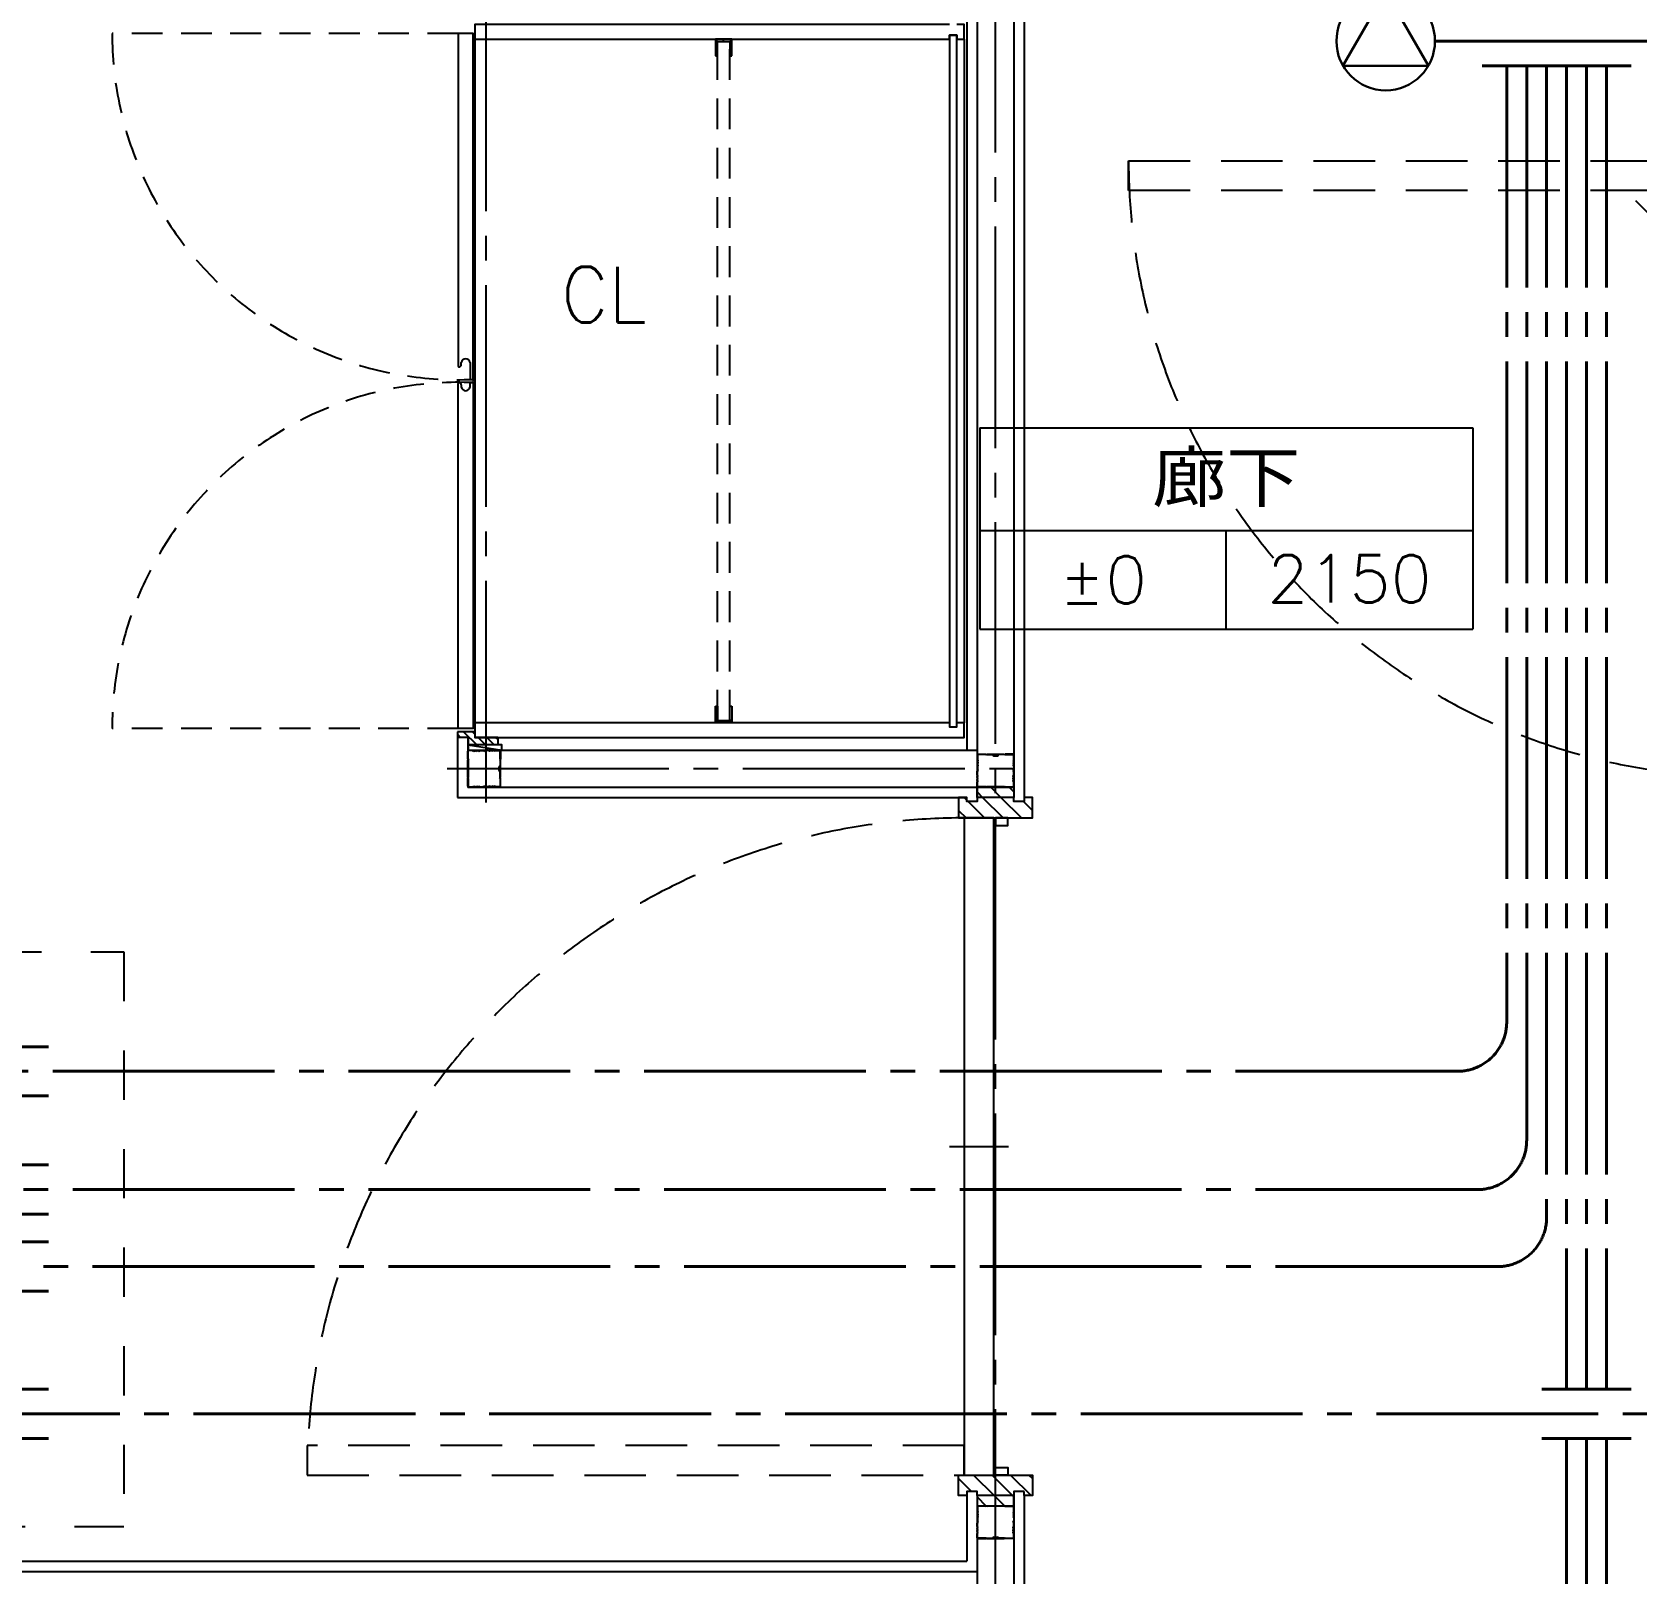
# Model space of a CAD drawing. Header units: millimetres. Extents: x 8300 to 98248, y -10383 to 40000.
# Drawn here: x 25607 to 27561, y 15320 to 17197 of the extents above; entities that cross this region are included whole.
import ezdxf
from ezdxf.enums import TextEntityAlignment as Align

# ---------------------------------------------------------------- set-up
doc = ezdxf.new("R2010")
doc.units = ezdxf.units.MM
doc.header["$LTSCALE"] = 300
for name, pattern in [('CADEWA_LINE5', [1.2, 0.9, -0.1, 0.1, -0.1]), ('CADEWA_LINE6', [2.1, 1.8, -0.1, 0.1, -0.1]), ('DASH-N', [0.375, 0.25, -0.125]), ('DASH-S', [0.2, 0.125, -0.075]), ('HIDDEN3', [0.2, 0.1, -0.1])]:
    doc.linetypes.add(name, pattern=pattern)
for name, color, linetype in [('525EH_Tenjyo(2)', 7, 'CONTINUOUS'), ('E配T_その他－１', 7, 'CONTINUOUS'), ('K建0_壁', 7, 'CONTINUOUS')]:
    doc.layers.add(name, color=color, linetype=linetype)
doc.styles.add('txt2', font='txt.shx', dxfattribs={"width": 1.197332, "bigfont": 'extfont2'})

# ---------------------------------------------------------------- blocks, each defined once
blk = doc.blocks.new('ZGroup174', base_point=(27255, 17185.9))
at = {"layer": '525EH_Tenjyo(2)', "color": 6, "linetype": 'Continuous', "lineweight": 30}
for p, q in [((27255, 17245.9), (27203, 17155.8)), ((27255, 17245.9), (27307, 17155.8)), ((27203.1, 17155.9), (27307, 17155.9))]:
    blk.add_line(p, q, dxfattribs=at)
blk.add_circle((27255, 17185.9), 60, dxfattribs=at)
blk = doc.blocks.new('ZGroup231', base_point=(25331.9, 16655.3))
at = {"layer": 'E配T_その他－１', "color": 1, "linetype": 'Continuous', "lineweight": 40}
for p, q in [((27553.7, 17155.9), (27493.7, 17155.9)), ((27553.7, 15544.6), (27493.7, 15544.6)), ((27553.7, 15484.6), (27493.7, 15484.6))]:
    blk.add_line(p, q, dxfattribs=at)
at = {"layer": 'E配T_その他－１', "color": 1, "linetype": 'CADEWA_LINE5', "lineweight": 40}
for p, q in [((27523.7, 17155.9), (27523.7, 15544.6)), ((27523.7, 15484.6), (27523.7, 14465.6))]:
    blk.add_line(p, q, dxfattribs=at)
blk = doc.blocks.new('ZGroup233', base_point=(25372.7, 16735))
at = {"layer": 'E配T_その他－１', "color": 1, "linetype": 'Continuous', "lineweight": 40}
for p, q in [((27529.5, 17155.9), (27469.5, 17155.9)), ((27529.5, 15544.6), (27469.5, 15544.6)), ((27529.5, 15484.6), (27469.5, 15484.6))]:
    blk.add_line(p, q, dxfattribs=at)
at = {"layer": 'E配T_その他－１', "color": 1, "linetype": 'CADEWA_LINE5', "lineweight": 40}
for p, q in [((27499.5, 17155.9), (27499.5, 15544.6)), ((27499.5, 15484.6), (27499.5, 14625))]:
    blk.add_line(p, q, dxfattribs=at)
blk = doc.blocks.new('ZGroup235', base_point=(25540, 17179.1))
at = {"layer": 'E配T_その他－１', "color": 1, "linetype": 'Continuous', "lineweight": 40}
blk.add_line((27480.9, 17155.9), (27420.9, 17155.9), dxfattribs=at)
at = {"layer": 'E配T_その他－１', "color": 1, "linetype": 'CADEWA_LINE5', "lineweight": 40}
for p, q in [((27450.9, 17155.9), (27450.9, 15753.7)), ((27390.9, 15693.7), (23659.1, 15693.7))]:
    blk.add_line(p, q, dxfattribs=at)
blk.add_arc((27390.9, 15753.7), 60, 270, 0, dxfattribs=at)
blk = doc.blocks.new('ZGroup251', base_point=(25157.4, 15789.9))
at = {"layer": 'E配T_その他－１', "color": 1, "linetype": 'Continuous', "lineweight": 40}
for p, q in [((25567.2, 15961.5), (25627.2, 15961.5)), ((25567.2, 15901.5), (25627.2, 15901.5)), ((25567.2, 15817.5), (25627.2, 15817.5)), ((25567.2, 15757.5), (25627.2, 15757.5)), ((25567.2, 15723.7), (25627.2, 15723.7)), ((25567.2, 15663.7), (25627.2, 15663.7)), ((25627.2, 15544.6), (25567.2, 15544.6)), ((25627.2, 15484.6), (25567.2, 15484.6))]:
    blk.add_line(p, q, dxfattribs=at)
blk = doc.blocks.new('ZGroup255', base_point=(28552.5, 17234.9))
at = {"layer": 'E配T_その他－１', "color": 1, "linetype": 'CADEWA_LINE5', "lineweight": 40}
blk.add_line((27315, 17185.9), (27594.4, 17185.9), dxfattribs=at)
blk = doc.blocks.new('ZGroup259', base_point=(25374.7, 16760.5))
at = {"layer": 'E配T_その他－１', "color": 1, "linetype": 'Continuous', "lineweight": 40}
for p, q in [((27505.2, 17155.9), (27445.2, 17155.9)), ((27505.2, 15544.6), (27445.2, 15544.6)), ((27505.2, 15484.6), (27445.2, 15484.6))]:
    blk.add_line(p, q, dxfattribs=at)
at = {"layer": 'E配T_その他－１', "color": 1, "linetype": 'CADEWA_LINE5', "lineweight": 40}
for p, q in [((27475.2, 17155.9), (27475.2, 15544.6)), ((27475.2, 15484.6), (27475.2, 14676.1))]:
    blk.add_line(p, q, dxfattribs=at)
blk = doc.blocks.new('ZGroup261', base_point=(25448.7, 17180))
at = {"layer": 'E配T_その他－１', "color": 1, "linetype": 'Continuous', "lineweight": 40}
blk.add_line((27432.3, 17155.9), (27372.3, 17155.9), dxfattribs=at)
at = {"layer": 'E配T_その他－１', "color": 1, "linetype": 'CADEWA_LINE5', "lineweight": 40}
for p, q in [((27402.3, 17155.9), (27402.3, 15991.5)), ((27342.3, 15931.5), (23525, 15931.5))]:
    blk.add_line(p, q, dxfattribs=at)
blk.add_arc((27342.3, 15991.5), 60, 270, 0, dxfattribs=at)
blk = doc.blocks.new('ZGroup263', base_point=(25513.7, 17179.1))
at = {"layer": 'E配T_その他－１', "color": 1, "linetype": 'Continuous', "lineweight": 40}
blk.add_line((27456.6, 17155.9), (27396.6, 17155.9), dxfattribs=at)
at = {"layer": 'E配T_その他－１', "color": 1, "linetype": 'CADEWA_LINE5', "lineweight": 40}
for p, q in [((27426.6, 17155.9), (27426.6, 15847.5)), ((27366.6, 15787.5), (23630.9, 15787.5))]:
    blk.add_line(p, q, dxfattribs=at)
blk.add_arc((27366.6, 15847.5), 60, 270, 0, dxfattribs=at)
blk = doc.blocks.new('ZGroup281', base_point=(26896.2, 15721.3))
at = {"layer": 'E配T_その他－１', "color": 1, "linetype": 'CADEWA_LINE5', "lineweight": 40}
blk.add_line((25083.8, 15514.6), (28738.5, 15514.6), dxfattribs=at)
blk = doc.blocks.new('ZGroup300', base_point=(27060.9, 16592.5))
at = {"layer": 'K建0_壁', "color": 250, "linetype": 'Continuous', "lineweight": -3}
for p, q in [((26760.9, 16715), (27360.9, 16715)), ((26760.9, 16715), (26760.9, 16470)), ((27360.9, 16715), (27360.9, 16470)), ((26760.9, 16590), (27360.9, 16590)), ((27060.9, 16470), (27060.9, 16590)), ((26760.9, 16470), (27360.9, 16470))]:
    blk.add_line(p, q, dxfattribs=at)
at = {"layer": 'K建0_壁', "color": 250, "lineweight": -3, "style": 'txt2'}
for s, height, width, p in [('廊下', 67.93, 1.207082, (27060.9, 16652.5)), ('±0', 57.6, 1.034314, (26910.9, 16530)), ('2150', 57.6, 1.013158, (27210.9, 16531.2))]:
    blk.add_text(s, height=height, dxfattribs=dict(at, width=width)).set_placement(p, align=Align.MIDDLE_CENTER)

msp = doc.modelspace()

# ---------------------------------------------------------------- linework, layer by layer
at = {"layer": 'K建0_壁', "color": 250, "linetype": 'CADEWA_LINE5', "lineweight": -3}
for p, q in [((26780, 13810.3), (26780, 19391.4)), ((26160, 16258.8), (26160, 17760)), ((26112.5, 16300), (26822.5, 16300))]:
    msp.add_line(p, q, dxfattribs=at)
at = {"layer": 'K建0_壁', "color": 250, "linetype": 'Continuous', "lineweight": -3}
for p, q in [((26757.5, 17935), (26757.5, 16265)), ((26802.5, 17935), (26802.5, 16265)), ((26815, 17935), (26815, 16265)), ((26745, 17665), (26745, 16322.5)), ((26146, 17188), (26146, 16356)), ((26742, 17188), (26742, 16356)), ((26129.6, 16791.8), (26129.6, 16794.4)), ((26140.4, 16794.4), (26140.4, 16774.9)), ((26129.6, 16767.3), (26129.6, 16764.7)), ((26140.4, 16764.7), (26140.4, 16769.1)), ((26144, 16774), (26144, 16771.2)), ((26125, 16345), (26125, 16265)), ((26125, 16345), (26125, 16338)), ((26146, 16345), (26125, 16345)), ((26125, 16341.9), (26128.9, 16338)), ((26138, 16338), (26125, 16338)), ((26132.5, 16345), (26148.5, 16329)), ((26137.5, 16338), (26137.5, 16277.5)), ((26138, 16338), (26138, 16329)), ((26143.2, 16345), (26146, 16342.2)), ((26146, 16345), (26146, 16338)), ((26174, 16338), (26146, 16338)), ((26150.2, 16338), (26159.2, 16329)), ((26160.8, 16338), (26169.8, 16329)), ((26171.4, 16338), (26174, 16335.4)), ((26137.5, 16311.8), (26137.5, 16321.5)), ((26138, 16329), (26179, 16322.5)), ((26138, 16311.8), (26138, 16321.5)), ((26138.5, 16322.5), (26143.5, 16322.5)), ((26143.4, 16322.1), (26138.5, 16322.1)), ((26143.4, 16322.1), (26145, 16321.4)), ((26143.5, 16322.5), (26145, 16321.9)), ((26145, 16321.9), (26146.5, 16322.5)), ((26145, 16321.4), (26146.5, 16322)), ((26146.5, 16322.5), (26148, 16321.9)), ((26146.5, 16322), (26148, 16321.4)), ((26148, 16321.9), (26149.5, 16322.5)), ((26148, 16321.4), (26149.5, 16322)), ((26149.5, 16322.5), (26151, 16321.9)), ((26149.5, 16322), (26151, 16321.4)), ((26151, 16321.9), (26152.5, 16322.5)), ((26151, 16321.4), (26152.6, 16322.1)), ((26152.5, 16322.5), (26156, 16322.5)), ((26152.6, 16322.1), (26155.9, 16322.1)), ((26157.5, 16321.4), (26155.9, 16322.1)), ((26156, 16322.5), (26157.5, 16321.9)), ((26159, 16322.5), (26157.5, 16321.9)), ((26157.5, 16321.4), (26159.1, 16322.1)), ((26162.5, 16322.5), (26159, 16322.5)), ((26162.4, 16322.1), (26159.1, 16322.1)), ((26164, 16321.9), (26162.5, 16322.5)), ((26165.5, 16322.5), (26164, 16321.9)), ((26167, 16321.9), (26165.5, 16322.5)), ((26167, 16321.4), (26165.5, 16322)), ((26168.5, 16322.5), (26167, 16321.9)), ((26168.5, 16322), (26167, 16321.4)), ((26170, 16321.9), (26168.5, 16322.5)), ((26170, 16321.4), (26168.5, 16322)), ((26171.5, 16322.5), (26170, 16321.9)), ((26171.6, 16322.1), (26170, 16321.4)), ((26176.5, 16322.5), (26171.5, 16322.5)), ((26171.6, 16322.1), (26176.5, 16322.1)), ((26177.1, 16311.8), (26177.1, 16321.5)), ((26177.5, 16321.5), (26177.5, 16311.8)), ((26757.5, 16316.5), (26757.5, 16311.5)), ((26758, 16316.5), (26758, 16311.5)), ((26758.5, 16317.5), (26768.2, 16317.5)), ((26768.2, 16317.1), (26758.5, 16317.1)), ((26768.2, 16317.5), (26768.7, 16316.8)), ((26768.2, 16317.1), (26768.7, 16316.3)), ((26768.7, 16316.8), (26769.2, 16317.5)), ((26769.2, 16317.1), (26768.7, 16316.3)), ((26769.2, 16317.5), (26782.3, 16317.5)), ((26769.2, 16317.1), (26782.3, 16317.1)), ((26777.8, 16316.6), (26782.3, 16316.6)), ((26777.8, 16316.6), (26777.8, 16316.2)), ((26777.8, 16316.2), (26782.3, 16316.2)), ((26777.8, 16315.7), (26782.3, 16315.7)), ((26783.7, 16317.5), (26790.8, 16317.5)), ((26790.8, 16317.1), (26783.7, 16317.1)), ((26791.3, 16316.8), (26790.8, 16317.5)), ((26790.8, 16317.1), (26791.3, 16316.3)), ((26791.8, 16317.5), (26791.3, 16316.8)), ((26791.8, 16317.1), (26791.3, 16316.3)), ((26801.5, 16317.5), (26791.8, 16317.5)), ((26791.8, 16317.1), (26801.5, 16317.1)), ((26802.1, 16311.6), (26802.1, 16316.5)), ((26802.5, 16316.5), (26802.5, 16311.5)), ((26137.5, 16311.8), (26138.2, 16311.3)), ((26138.2, 16311.3), (26137.5, 16310.8)), ((26137.5, 16289.2), (26137.5, 16310.8)), ((26138, 16311.8), (26138.7, 16311.3)), ((26138, 16310.8), (26138.7, 16311.3)), ((26138, 16310.8), (26138, 16289.2)), ((26175.7, 16297.8), (26175.7, 16302.3)), ((26176.2, 16297.8), (26176.2, 16302.3)), ((26176.6, 16297.8), (26176.2, 16297.8)), ((26177.1, 16311.8), (26176.3, 16311.3)), ((26177.1, 16310.8), (26176.3, 16311.3)), ((26176.6, 16297.8), (26176.6, 16302.3)), ((26177.5, 16311.8), (26176.8, 16311.3)), ((26176.8, 16311.3), (26177.5, 16310.8)), ((26177.1, 16310.8), (26177.1, 16303.7)), ((26177.1, 16289.2), (26177.1, 16302.3)), ((26177.5, 16303.7), (26177.5, 16310.8)), ((26177.5, 16289.2), (26177.5, 16302.3)), ((26757.5, 16311.5), (26758.1, 16310)), ((26758.1, 16310), (26757.5, 16308.5)), ((26757.5, 16308.5), (26758.1, 16307)), ((26758.1, 16307), (26757.5, 16305.5)), ((26757.5, 16305.5), (26758.1, 16304)), ((26758.1, 16304), (26757.5, 16302.5)), ((26757.5, 16302.5), (26757.5, 16299)), ((26757.5, 16299), (26758.1, 16297.5)), ((26757.5, 16296), (26758.1, 16297.5)), ((26757.5, 16292.5), (26757.5, 16296)), ((26757.9, 16311.7), (26758.6, 16310)), ((26758.6, 16310), (26758, 16308.5)), ((26758, 16308.5), (26758.6, 16307)), ((26758.6, 16307), (26758, 16305.5)), ((26758, 16305.5), (26758.6, 16304)), ((26758.6, 16304), (26758, 16302.4)), ((26758, 16302.4), (26758, 16299.1)), ((26758, 16299.1), (26758.5, 16297.7)), ((26758, 16295.9), (26758.5, 16297.3)), ((26758, 16292.6), (26758, 16295.9)), ((26802.1, 16311.6), (26801.4, 16310)), ((26801.4, 16310), (26802, 16308.5)), ((26802, 16308.5), (26801.4, 16307)), ((26801.4, 16307), (26802, 16305.5)), ((26801.4, 16297.5), (26802.1, 16299.1)), ((26801.4, 16297.5), (26802.1, 16295.9)), ((26802.5, 16311.5), (26801.9, 16310)), ((26801.9, 16310), (26802.5, 16308.5)), ((26802.5, 16308.5), (26801.9, 16307)), ((26801.9, 16307), (26802.5, 16305.5)), ((26802.5, 16305.5), (26801.9, 16304)), ((26801.9, 16304), (26802.5, 16302.5)), ((26802.5, 16299), (26801.9, 16297.5)), ((26802.5, 16296), (26801.9, 16297.5)), ((26802.1, 16302.4), (26802.1, 16299.1)), ((26802.1, 16292.6), (26802.1, 16295.9)), ((26802.5, 16302.5), (26802.5, 16299)), ((26802.5, 16292.5), (26802.5, 16296)), ((26138.2, 16288.7), (26137.5, 16289.2)), ((26137.5, 16288.2), (26138.2, 16288.7)), ((26137.5, 16278.5), (26137.5, 16288.2)), ((26137.5, 16277.5), (26757.5, 16277.5)), ((26138, 16289.2), (26138.7, 16288.7)), ((26138, 16288.2), (26138.7, 16288.7)), ((26138, 16288.2), (26138, 16278.5)), ((26138.5, 16278), (26143.5, 16278)), ((26138.5, 16277.5), (26143.5, 16277.5)), ((26143.3, 16277.9), (26145, 16278.6)), ((26143.5, 16277.5), (26145, 16278.1)), ((26145, 16278.6), (26146.5, 16278)), ((26145, 16278.1), (26146.5, 16277.5)), ((26146.5, 16278), (26148, 16278.6)), ((26146.5, 16277.5), (26148, 16278.1)), ((26148, 16278.6), (26149.5, 16278)), ((26148, 16278.1), (26149.5, 16277.5)), ((26149.5, 16278), (26151, 16278.6)), ((26149.5, 16277.5), (26151, 16278.1)), ((26151, 16278.6), (26152.6, 16278)), ((26151, 16278.1), (26152.5, 16277.5)), ((26152.5, 16277.5), (26156, 16277.5)), ((26152.6, 16278), (26155.9, 16278)), ((26155.9, 16278), (26157.3, 16278.5)), ((26156, 16277.5), (26157.5, 16278.1)), ((26159, 16277.5), (26157.5, 16278.1)), ((26159.1, 16278), (26157.7, 16278.5)), ((26162.5, 16277.5), (26159, 16277.5)), ((26162.4, 16278), (26159.1, 16278)), ((26164, 16278.6), (26162.4, 16278)), ((26164, 16278.1), (26162.5, 16277.5)), ((26165.5, 16278), (26164, 16278.6)), ((26165.5, 16277.5), (26164, 16278.1)), ((26167, 16278.6), (26165.5, 16278)), ((26167, 16278.1), (26165.5, 16277.5)), ((26168.5, 16278), (26167, 16278.6)), ((26168.5, 16277.5), (26167, 16278.1)), ((26170, 16278.6), (26168.5, 16278)), ((26170, 16278.1), (26168.5, 16277.5)), ((26171.7, 16277.9), (26170, 16278.6)), ((26171.5, 16277.5), (26170, 16278.1)), ((26176.5, 16278), (26171.5, 16278)), ((26176.5, 16277.5), (26171.5, 16277.5)), ((26177.1, 16289.2), (26176.3, 16288.7)), ((26177.1, 16288.2), (26176.3, 16288.7)), ((26176.8, 16288.7), (26177.5, 16289.2)), ((26177.5, 16288.2), (26176.8, 16288.7)), ((26177.1, 16288.2), (26177.1, 16278.5)), ((26177.5, 16278.5), (26177.5, 16288.2)), ((26758.1, 16291), (26757.5, 16292.5)), ((26757.5, 16289.5), (26758.1, 16291)), ((26758.1, 16288), (26757.5, 16289.5)), ((26757.5, 16286.5), (26758.1, 16288)), ((26758.1, 16285), (26757.5, 16286.5)), ((26757.5, 16283.5), (26758.1, 16285)), ((26757.5, 16278.5), (26757.5, 16283.5)), ((26757.5, 16277.5), (26757.5, 16265)), ((26757.9, 16283.3), (26758.6, 16285)), ((26758.6, 16291), (26758, 16292.6)), ((26758, 16289.5), (26758.6, 16291)), ((26758.6, 16288), (26758, 16289.5)), ((26758, 16286.5), (26758.6, 16288)), ((26758.6, 16285), (26758, 16286.5)), ((26758, 16278.5), (26758, 16283.5)), ((26768.2, 16278), (26758.5, 16278)), ((26758.5, 16277.5), (26768.2, 16277.5)), ((26768.2, 16278), (26768.7, 16278.7)), ((26768.2, 16277.5), (26768.7, 16278.2)), ((26769.2, 16278), (26768.7, 16278.7)), ((26768.7, 16278.2), (26769.2, 16277.5)), ((26790.8, 16278), (26769.2, 16278)), ((26769.2, 16277.5), (26790.8, 16277.5)), ((26790.8, 16278), (26791.3, 16278.7)), ((26791.3, 16278.2), (26790.8, 16277.5)), ((26791.8, 16278), (26791.3, 16278.7)), ((26791.8, 16277.5), (26791.3, 16278.2)), ((26791.8, 16278), (26801.5, 16278)), ((26791.8, 16277.5), (26801.5, 16277.5)), ((26796.6, 16277.5), (26802.5, 16271.6)), ((26801.4, 16291), (26802.1, 16292.6)), ((26802, 16289.5), (26801.4, 16291)), ((26801.4, 16288), (26802, 16289.5)), ((26802, 16286.5), (26801.4, 16288)), ((26801.4, 16285), (26802, 16286.5)), ((26802.1, 16283.4), (26801.4, 16285)), ((26801.9, 16291), (26802.5, 16292.5)), ((26802.5, 16289.5), (26801.9, 16291)), ((26801.9, 16288), (26802.5, 16289.5)), ((26802.5, 16286.5), (26801.9, 16288)), ((26801.9, 16285), (26802.5, 16286.5)), ((26802.5, 16283.5), (26801.9, 16285)), ((26802.1, 16283.4), (26802.1, 16278.5)), ((26802.5, 16278.5), (26802.5, 16283.5)), ((26125, 16265), (26745, 16265)), ((26741.7, 16265), (26745, 16261.7)), ((26746.7, 16260), (26766.7, 16240)), ((26814.1, 16260), (26825, 16249.1)), ((26735, 16249.2), (26744.2, 16240)), ((26723.9, 15840), (26795.9, 15840)), ((26735, 15435.9), (26750.9, 15420)), ((26798.3, 15440), (26823.3, 15415)), ((26820.7, 15440), (26825, 15435.7)), ((26745, 15415), (26745, 15335)), ((26757.5, 15415), (26757.5, 15205)), ((26802.5, 15415), (26802.5, 15205)), ((26815, 15415), (26815, 15205)), ((26757.5, 15413.4), (26768.4, 15402.5)), ((26757.5, 15401.5), (26757.5, 15396.5)), ((26757.5, 15396.5), (26758.1, 15395)), ((26758.1, 15395), (26757.5, 15393.5)), ((26757.9, 15396.7), (26758.6, 15395)), ((26758, 15401.5), (26758, 15396.5)), ((26758.6, 15395), (26758, 15393.5)), ((26758.5, 15402.5), (26768.2, 15402.5)), ((26768.2, 15402.1), (26758.5, 15402.1)), ((26768.2, 15402.5), (26768.7, 15401.8)), ((26768.2, 15402.1), (26768.7, 15401.3)), ((26768.7, 15401.8), (26769.2, 15402.5)), ((26769.2, 15402.1), (26768.7, 15401.3)), ((26769.2, 15402.5), (26790.8, 15402.5)), ((26790.8, 15402.1), (26769.2, 15402.1)), ((26791.3, 15401.8), (26790.8, 15402.5)), ((26790.8, 15402.1), (26791.3, 15401.3)), ((26791.8, 15402.5), (26791.3, 15401.8)), ((26791.8, 15402.1), (26791.3, 15401.3)), ((26791.8, 15402.5), (26801.5, 15402.5)), ((26791.8, 15402.1), (26801.5, 15402.1)), ((26802.1, 15396.6), (26801.4, 15395)), ((26801.4, 15395), (26802, 15393.5)), ((26802.5, 15396.5), (26801.9, 15395)), ((26801.9, 15395), (26802.5, 15393.5)), ((26802.1, 15396.6), (26802.1, 15401.5)), ((26802.5, 15401.5), (26802.5, 15396.5)), ((26757.5, 15393.5), (26758.1, 15392)), ((26758.1, 15392), (26757.5, 15390.5)), ((26757.5, 15390.5), (26758.1, 15389)), ((26758.1, 15389), (26757.5, 15387.5)), ((26757.5, 15387.5), (26757.5, 15384)), ((26757.5, 15384), (26758.1, 15382.5)), ((26757.5, 15381), (26758.1, 15382.5)), ((26757.5, 15377.5), (26757.5, 15381)), ((26758.1, 15376), (26757.5, 15377.5)), ((26757.5, 15374.5), (26758.1, 15376)), ((26758, 15393.5), (26758.6, 15392)), ((26758.6, 15392), (26758, 15390.5)), ((26758, 15390.5), (26758.6, 15389)), ((26758.6, 15389), (26758, 15387.4)), ((26758, 15387.4), (26758, 15384.1)), ((26758, 15384.1), (26758.5, 15382.7)), ((26758, 15380.9), (26758.5, 15382.3)), ((26758, 15377.6), (26758, 15380.9)), ((26758.6, 15376), (26758, 15377.6)), ((26758, 15374.5), (26758.6, 15376)), ((26802, 15393.5), (26801.4, 15392)), ((26801.4, 15392), (26802, 15390.5)), ((26802, 15390.5), (26801.4, 15389)), ((26801.4, 15389), (26802.1, 15387.4)), ((26801.4, 15382.5), (26802.1, 15384.1)), ((26801.4, 15382.5), (26802.1, 15380.9)), ((26802.5, 15393.5), (26801.9, 15392)), ((26801.9, 15392), (26802.5, 15390.5)), ((26802.5, 15390.5), (26801.9, 15389)), ((26801.9, 15389), (26802.5, 15387.5)), ((26802.5, 15384), (26801.9, 15382.5)), ((26802.5, 15381), (26801.9, 15382.5)), ((26801.9, 15376), (26802.5, 15377.5)), ((26802.5, 15374.5), (26801.9, 15376)), ((26802.1, 15387.4), (26802.1, 15384.1)), ((26802.1, 15377.6), (26802.1, 15380.9)), ((26802.5, 15387.5), (26802.5, 15384)), ((26802.5, 15377.5), (26802.5, 15381)), ((26758.1, 15373), (26757.5, 15374.5)), ((26757.5, 15371.5), (26758.1, 15373)), ((26758.1, 15370), (26757.5, 15371.5)), ((26757.5, 15368.5), (26758.1, 15370)), ((26757.5, 15363.5), (26757.5, 15368.5)), ((26757.9, 15368.3), (26758.6, 15370)), ((26758.6, 15373), (26758, 15374.5)), ((26758, 15371.5), (26758.6, 15373)), ((26758.6, 15370), (26758, 15371.5)), ((26758, 15363.5), (26758, 15368.5)), ((26768.2, 15363), (26758.5, 15363)), ((26758.5, 15362.5), (26768.2, 15362.5)), ((26768.2, 15363), (26768.7, 15363.7)), ((26768.2, 15362.5), (26768.7, 15363.2)), ((26769.2, 15363), (26768.7, 15363.7)), ((26768.7, 15363.2), (26769.2, 15362.5)), ((26769.2, 15363), (26782.3, 15363)), ((26769.2, 15362.5), (26782.3, 15362.5)), ((26777.8, 15364.3), (26782.3, 15364.3)), ((26777.8, 15363.9), (26782.3, 15363.9)), ((26777.8, 15363.4), (26777.8, 15363.9)), ((26777.8, 15363.4), (26782.3, 15363.4)), ((26790.8, 15363), (26783.7, 15363)), ((26783.7, 15362.5), (26790.8, 15362.5)), ((26790.8, 15363), (26791.3, 15363.7)), ((26791.3, 15363.2), (26790.8, 15362.5)), ((26791.8, 15363), (26791.3, 15363.7)), ((26791.8, 15362.5), (26791.3, 15363.2)), ((26791.8, 15363), (26801.5, 15363)), ((26801.5, 15362.5), (26791.8, 15362.5)), ((26801.4, 15373), (26802, 15374.5)), ((26802, 15371.5), (26801.4, 15373)), ((26801.4, 15370), (26802, 15371.5)), ((26802.1, 15368.4), (26801.4, 15370)), ((26801.9, 15373), (26802.5, 15374.5)), ((26802.5, 15371.5), (26801.9, 15373)), ((26801.9, 15370), (26802.5, 15371.5)), ((26802.5, 15368.5), (26801.9, 15370)), ((26802.1, 15368.4), (26802.1, 15363.5)), ((26802.5, 15363.5), (26802.5, 15368.5)), ((23052.5, 15322.5), (26757.5, 15322.5)), ((23385, 15335), (26745, 15335))]:
    msp.add_line(p, q, dxfattribs=at)
at = {"layer": 'K建0_壁', "color": 250, "linetype": 'DASH-S', "lineweight": -3}
for p, q in [((26126, 17195), (25704.6, 17195)), ((26441.5, 16358.5), (26441.5, 17185.5)), ((26449, 17185.5), (26449, 17188)), ((26456.5, 16358.5), (26456.5, 17185.5)), ((26449, 16358.5), (26449, 16356)), ((26126, 16349), (25704.6, 16349))]:
    msp.add_line(p, q, dxfattribs=at)
at = {"layer": 'K建0_壁', "color": 250, "linetype": 'DASH-N', "lineweight": -3}
msp.add_line((27692, 16858.6), (27546.6, 17004), dxfattribs=at)
at = {"layer": 'K建0_壁', "color": 250, "linetype": 'Continuous', "lineweight": -3, "ltscale": 0.3}
for p, q in [((26137.5, 16322.5), (26757.5, 16322.5)), ((26825, 16265), (26815, 16265))]:
    msp.add_line(p, q, dxfattribs=at)
at = {"layer": 'K建0_壁', "color": 250, "linetype": 'Continuous', "lineweight": -3}
for points in [[(26141.3, 16774), (26144, 16774), (26144, 17195), (26126, 17195), (26126, 16790)], [(26724, 17206), (26146, 17206), (26146, 17188), (26724, 17188)], [(26724, 17188), (26724, 17193), (26733, 17193), (26733, 17188)], [(26733, 17188), (26742, 17188), (26742, 17206), (26733, 17206)], [(26141.3, 16770), (26144, 16770), (26144, 16349), (26126, 16349), (26126, 16769.1)], [(26724, 16356), (26146, 16356), (26146, 16338), (26742, 16338), (26742, 16356), (26733, 16356)], [(26724, 16356), (26724, 16351), (26733, 16351), (26733, 16356)], [(26174, 16338), (26174, 16329), (26138, 16329)], [(26165.5, 16322), (26164, 16321.4), (26162.4, 16322.1)], [(26802, 16305.5), (26801.4, 16304), (26802.1, 16302.4)], [(26774.1, 16277.5), (26786.6, 16265), (26811.6, 16240)], [(26757.5, 16271.7), (26764.2, 16265), (26789.2, 16240)], [(26753.4, 15440), (26778.4, 15415), (26790.9, 15402.5)], [(26775.8, 15440), (26800.8, 15415), (26802.5, 15413.3)], [(26802, 15374.5), (26801.4, 15376), (26802.1, 15377.6)]]:
    msp.add_lwpolyline(points, dxfattribs=at)
for points in [[(26733, 16351), (26733, 17193), (26724, 17193), (26724, 16351)], [(26138, 16329), (26138, 16322.5), (26179, 16322.5), (26179, 16329)], [(26802.5, 16265), (26757.5, 16265), (26757.5, 16277.5), (26802.5, 16277.5)], [(26815, 16260), (26802.5, 16260), (26802.5, 16265), (26757.5, 16265), (26757.5, 16260), (26745, 16260), (26745, 16265), (26735, 16265), (26735, 16240), (26825, 16240), (26825, 16265), (26815, 16265)], [(26778, 16240), (26742, 16240), (26742, 15440), (26778, 15440)], [(26795, 16240), (26780, 16240), (26780, 16231), (26795, 16231)], [(26815, 15420), (26802.5, 15420), (26802.5, 15415), (26757.5, 15415), (26757.5, 15420), (26745, 15420), (26745, 15415), (26735, 15415), (26735, 15440), (26825, 15440), (26825, 15415), (26815, 15415)], [(26795, 15440), (26780, 15440), (26780, 15449), (26795, 15449)], [(26802.5, 15415), (26757.5, 15415), (26757.5, 15402.5), (26802.5, 15402.5)]]:
    msp.add_lwpolyline(points, close=True, dxfattribs=at)
at = {"layer": 'K建0_壁', "color": 250, "linetype": 'DASH-S', "lineweight": -3}
for points in [[(26459, 17185.5), (26459, 17188), (26439, 17188), (26439, 17185.5)], [(26441.5, 17168), (26441.5, 17185.5), (26439, 17185.5), (26439, 17168)], [(26459, 17168), (26459, 17185.5), (26456.5, 17185.5), (26456.5, 17168)], [(26441.5, 16376), (26441.5, 16358.5), (26439, 16358.5), (26439, 16376)], [(26459, 16376), (26459, 16358.5), (26456.5, 16358.5), (26456.5, 16376)], [(26459, 16358.5), (26459, 16356), (26439, 16356), (26439, 16358.5)]]:
    msp.add_lwpolyline(points, close=True, dxfattribs=at)
at = {"layer": 'K建0_壁', "color": 250, "linetype": 'DASH-N', "lineweight": -3}
for points in [[(26942, 17040), (27692, 17040), (27692, 17004), (26942, 17004)], [(25942, 15440), (26742, 15440), (26742, 15476), (25942, 15476)]]:
    msp.add_lwpolyline(points, close=True, dxfattribs=at)
at = {"layer": 'K建0_壁', "color": 250, "linetype": 'HIDDEN3', "lineweight": -3, "ltscale": 2}
msp.add_lwpolyline([(25718.8, 16076.9), (25718.8, 15376.9), (24718.8, 15376.9), (24718.8, 16076.9)], close=True, dxfattribs=at)
at = {"layer": 'K建0_壁', "color": 250, "linetype": 'DASH-S', "lineweight": -3}
for centre, start, end in [((26126, 17195), 180, 272.4482), ((26126, 16349), 87.5518, 180)]:
    msp.add_arc(centre, 421.4, start, end, dxfattribs=at)
at = {"layer": 'K建0_壁', "color": 250, "linetype": 'DASH-N', "lineweight": -3}
for centre, radius, start, end in [((27692, 17040), 750, 180, 270), ((26742, 15440), 800, 90, 180)]:
    msp.add_arc(centre, radius, start, end, dxfattribs=at)
at = {"layer": 'K建0_壁', "color": 250, "linetype": 'Continuous', "lineweight": -3}
for centre, radius, start, end in [((26126.9, 16790), 0.9, 180, 270), ((26126.9, 16791.8), 2.7, 270, 0), ((26135, 16793.4), 5.49, 10.3889, 169.6111), ((26126.9, 16769.1), 0.9, 90, 180), ((26126.9, 16767.3), 2.7, 360, 90), ((26135, 16765.7), 5.49, 190.3889, 349.6111), ((26141.3, 16774.9), 0.9, 180, 270), ((26141.3, 16769.1), 0.9, 90, 180), ((26138.5, 16321.5), 1, 90, 180), ((26138.5, 16321.5), 0.55, 90, 180), ((26176.5, 16321.5), 1, 0, 90), ((26176.5, 16321.5), 0.55, 0, 90), ((26758.5, 16316.5), 1, 90, 180), ((26758.5, 16316.5), 0.55, 90, 180), ((26777.8, 16316.4), 0.675, 90, 270), ((26782.3, 16316.8), 0.675, 270, 90), ((26782.3, 16316.8), 0.225, 270, 90), ((26782.3, 16316.8), 1.12, 270, 358.6213), ((26783.7, 16316.8), 0.75, 90, 180), ((26783.7, 16316.8), 0.3, 90, 180), ((26801.5, 16316.5), 1, 0, 90), ((26801.5, 16316.5), 0.55, 0, 90), ((26176.8, 16302.3), 1.12, 91.3787, 180), ((26176.4, 16297.8), 0.675, 180, 0), ((26176.8, 16302.3), 0.675, 0, 180), ((26176.8, 16302.3), 0.225, 0, 180), ((26176.8, 16303.7), 0.75, 270, 0), ((26176.8, 16303.7), 0.3, 270, 0), ((26138.5, 16278.5), 1, 180, 270), ((26138.5, 16278.5), 0.55, 180, 270), ((26176.5, 16278.5), 0.55, 270, 0), ((26176.5, 16278.5), 1, 270, 0), ((26758.5, 16278.5), 1, 180, 270), ((26758.5, 16278.5), 0.55, 180, 270), ((26801.5, 16278.5), 1, 270, 0), ((26801.5, 16278.5), 0.55, 270, 0), ((26758.5, 15401.5), 1, 90, 180), ((26758.5, 15401.5), 0.55, 90, 180), ((26801.5, 15401.5), 1, 0, 90), ((26801.5, 15401.5), 0.55, 0, 90), ((26758.5, 15363.5), 1, 180, 270), ((26758.5, 15363.5), 0.55, 180, 270), ((26777.8, 15363.6), 0.675, 90, 270), ((26782.3, 15363.2), 1.12, 1.3787, 90), ((26782.3, 15363.2), 0.675, 270, 90), ((26782.3, 15363.2), 0.225, 270, 90), ((26783.7, 15363.3), 0.75, 180, 270), ((26783.7, 15363.3), 0.3, 180, 270), ((26801.5, 15363.5), 1, 270, 0), ((26801.5, 15363.5), 0.55, 270, 0)]:
    msp.add_arc(centre, radius, start, end, dxfattribs=at)

# ---------------------------------------------------------------- block references
at = {"layer": '525EH_Tenjyo(2)', "linetype": 'Continuous', "lineweight": 30}
msp.add_blockref('ZGroup174', (27255, 17185.9), dxfattribs=at)
at = {"layer": 'E配T_その他－１', "linetype": 'Continuous', "lineweight": -3}
for name, p in [('ZGroup231', (25331.9, 16655.3)), ('ZGroup233', (25372.7, 16735)), ('ZGroup259', (25374.7, 16760.5)), ('ZGroup261', (25448.7, 17180)), ('ZGroup263', (25513.7, 17179.1)), ('ZGroup235', (25540, 17179.1)), ('ZGroup251', (25157.4, 15789.9)), ('ZGroup255', (28552.5, 17234.9)), ('ZGroup281', (26896.2, 15721.3))]:
    msp.add_blockref(name, p, dxfattribs=at)
at = {"layer": 'K建0_壁', "linetype": 'CADEWA_LINE6', "lineweight": 15}
msp.add_blockref('ZGroup300', (27060.9, 16592.5), dxfattribs=at)

# ---------------------------------------------------------------- texts
at = {"layer": 'K建0_壁', "color": 250, "lineweight": -3, "style": 'txt2', "width": 0.943378}
msp.add_text('CL', height=67.93, dxfattribs=at).set_placement((26303.4, 16822.9), align=Align.BOTTOM_CENTER)

doc.saveas('drawing.dxf')
